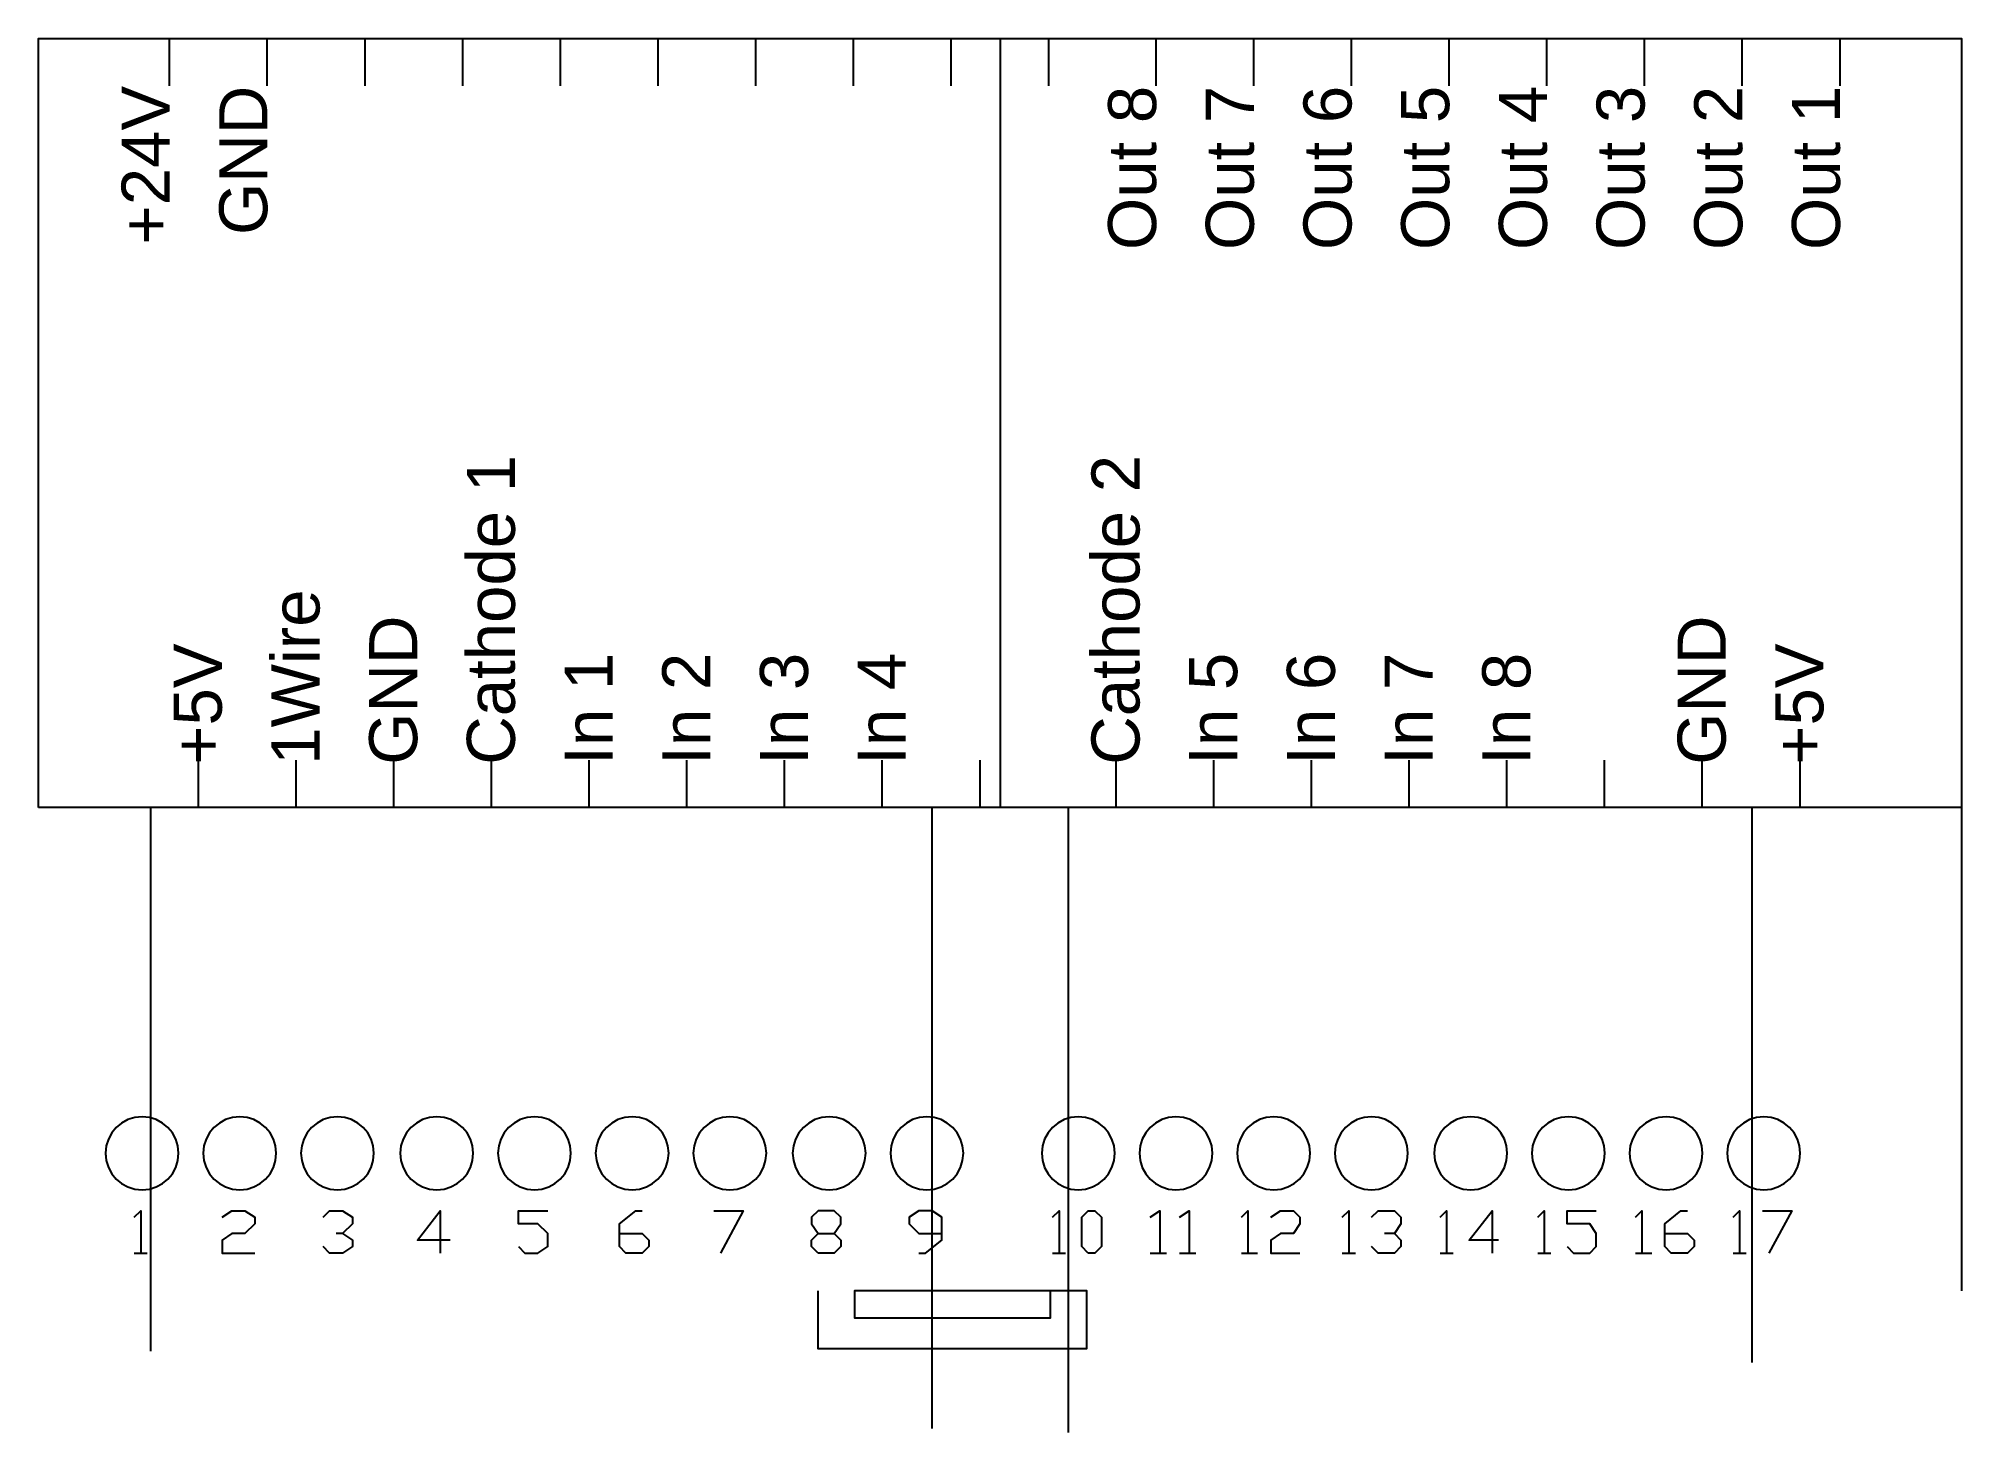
# Model space of a CAD drawing. Extents: x 0 to 100, y -33 to 40.
import ezdxf
from ezdxf.enums import TextEntityAlignment as Align

# ---------------------------------------------------------------- set-up
doc = ezdxf.new("R2010")
doc.units = 0
doc.layers.get('0').update_dxf_attribs({"linetype": 'CONTINUOUS'})
for name, color, linetype in [('DRUCK', 7, 'CONTINUOUS'), ('HILFSLINIE', 6, 'CONTINUOUS'), ('LIVELLO_1', 160, 'CONTINUOUS')]:
    doc.layers.add(name, color=color, linetype=linetype)
doc.styles.add('_ARIAL_UNICODE_MS', font='ARIALUNI.TTF')

msp = doc.modelspace()

# ---------------------------------------------------------------- linework, layer by layer
for p, q in [((5.82, 0), (5.82, -28.279039)), ((46.46, 0), (46.46, -32.316425)), ((53.54, 0), (53.54, -32.518844)), ((89.1, 0), (89.1, -28.875298)), ((100, 0), (100, -25.152613))]:
    msp.add_line(p, q)
at = {"layer": 'DRUCK'}
msp.add_lwpolyline([(0, 0), (0, 40), (100, 40), (100, 0)], close=True, dxfattribs=at)
at = {"layer": 'HILFSLINIE'}
for p, q in [((6.82, 37.536862), (6.82, 40)), ((11.9, 37.536862), (11.9, 40)), ((16.98, 37.536862), (16.98, 40)), ((22.06, 37.536862), (22.06, 40)), ((27.14, 37.536862), (27.14, 40)), ((32.22, 37.536862), (32.22, 40)), ((37.3, 37.536862), (37.3, 40)), ((42.38, 37.536862), (42.38, 40)), ((47.46, 37.536862), (47.46, 40)), ((50, 40), (50, 0)), ((52.54, 37.536862), (52.54, 40)), ((58.12, 37.536862), (58.12, 40)), ((63.2, 37.536862), (63.2, 40)), ((68.28, 37.536862), (68.28, 40)), ((73.36, 37.536862), (73.36, 40)), ((78.44, 37.536862), (78.44, 40)), ((83.52, 37.536862), (83.52, 40)), ((88.6, 37.536862), (88.6, 40)), ((93.68, 37.536862), (93.68, 40)), ((8.32, 0), (8.32, 2.463138)), ((13.4, 0), (13.4, 2.463138)), ((18.48, 0), (18.48, 2.463138)), ((23.56, 0), (23.56, 2.463138)), ((28.64, 0), (28.64, 2.463138)), ((33.72, 0), (33.72, 2.463138)), ((38.8, 0), (38.8, 2.463138)), ((43.88, 0), (43.88, 2.463138)), ((48.96, 0), (48.96, 2.463138)), ((56.04, 0), (56.04, 2.463138)), ((61.12, 0), (61.12, 2.463138)), ((66.2, 0), (66.2, 2.463138)), ((71.28, 0), (71.28, 2.463138)), ((76.36, 0), (76.36, 2.463138)), ((81.44, 0), (81.44, 2.463138)), ((86.52, 0), (86.52, 2.463138)), ((91.6, 0), (91.6, 2.463138))]:
    msp.add_line(p, q, dxfattribs=at)
msp.add_lwpolyline([(0, 0), (0, 40), (100, 40), (100, 0)], close=True, dxfattribs=at)
at = {"layer": 'LIVELLO_1', "color": 7}
for p, q in [((3.454299, -18.105325), (3.454299, -18.105325)), ((4.978409, -23.185463), (5.655715, -23.185463)), ((52.730533, -23.185463), (53.407839, -23.185463)), ((57.810327, -23.185463), (58.657131, -23.185463)), ((59.334437, -23.185463), (60.181241, -23.185463)), ((62.551812, -23.185463), (63.398616, -23.185463)), ((67.801104, -23.185463), (68.478409, -23.185463)), ((72.881241, -23.185463), (73.558547, -23.185463)), ((77.961035, -23.185463), (78.638341, -23.185463)), ((83.041173, -23.185463), (83.887633, -23.185463)), ((88.120966, -23.185463), (88.798616, -23.185463))]:
    msp.add_line(p, q, dxfattribs=at)
for points in [[(7.286968, -17.992327), (7.248357, -17.609599), (7.137628, -17.253042), (6.962442, -16.930315), (6.730456, -16.649084), (6.449329, -16.41701), (6.126719, -16.241755), (5.770285, -16.130983), (5.387687, -16.092357), (5.005088, -16.130983), (4.648655, -16.241755), (4.326045, -16.41701), (4.044918, -16.649084), (3.812932, -16.930315), (3.637745, -17.253042), (3.527017, -17.609599), (3.488406, -17.992327), (3.527017, -18.375153), (3.637745, -18.731757), (3.812932, -19.054489), (4.044918, -19.335699), (4.326045, -19.567735), (4.648655, -19.742947), (5.005088, -19.853684), (5.387687, -19.892297), (5.770285, -19.853684), (6.126719, -19.742947), (6.449329, -19.567735), (6.730456, -19.335699), (6.962442, -19.054489), (7.137628, -18.731757), (7.248357, -18.375153), (7.286968, -17.992327)], [(12.366761, -17.992327), (12.328165, -17.609599), (12.217476, -17.253042), (12.042344, -16.930315), (11.810421, -16.649084), (11.529357, -16.41701), (11.206803, -16.241755), (10.850408, -16.130983), (10.467825, -16.092357), (10.085226, -16.130983), (9.728792, -16.241755), (9.406183, -16.41701), (9.125056, -16.649084), (8.893069, -16.930315), (8.717883, -17.253042), (8.607155, -17.609599), (8.568543, -17.992327), (8.607155, -18.375153), (8.717883, -18.731757), (8.893069, -19.054489), (9.125056, -19.335699), (9.406183, -19.567735), (9.728792, -19.742947), (10.085226, -19.853684), (10.467825, -19.892297), (10.850408, -19.853684), (11.206803, -19.742947), (11.529357, -19.567735), (11.810421, -19.335699), (12.042344, -19.054489), (12.217476, -18.731757), (12.328165, -18.375153), (12.366761, -17.992327)], [(17.446899, -17.992327), (17.408288, -17.609599), (17.29756, -17.253042), (17.122373, -16.930315), (16.890387, -16.649084), (16.60926, -16.41701), (16.28665, -16.241755), (15.930217, -16.130983), (15.547618, -16.092357), (15.165034, -16.130983), (14.80864, -16.241755), (14.486085, -16.41701), (14.205021, -16.649084), (13.973098, -16.930315), (13.797967, -17.253042), (13.687278, -17.609599), (13.648681, -17.992327), (13.687278, -18.375153), (13.797967, -18.731757), (13.973098, -19.054489), (14.205021, -19.335699), (14.486085, -19.567735), (14.80864, -19.742947), (15.165034, -19.853684), (15.547618, -19.892297), (15.930217, -19.853684), (16.28665, -19.742947), (16.60926, -19.567735), (16.890387, -19.335699), (17.122373, -19.054489), (17.29756, -18.731757), (17.408288, -18.375153), (17.446899, -17.992327)], [(22.611442, -17.992327), (22.572831, -17.609599), (22.462108, -17.253042), (22.286934, -16.930315), (22.054973, -16.649084), (21.773886, -16.41701), (21.451338, -16.241755), (21.09499, -16.130983), (20.712505, -16.092357), (20.329906, -16.130983), (19.973473, -16.241755), (19.650863, -16.41701), (19.369736, -16.649084), (19.13775, -16.930315), (18.962563, -17.253042), (18.851835, -17.609599), (18.813224, -17.992327), (18.851835, -18.375153), (18.962563, -18.731757), (19.13775, -19.054489), (19.369736, -19.335699), (19.650863, -19.567735), (19.973473, -19.742947), (20.329906, -19.853684), (20.712505, -19.892297), (21.09499, -19.853684), (21.451338, -19.742947), (21.773886, -19.567735), (22.054973, -19.335699), (22.286934, -19.054489), (22.462108, -18.731757), (22.572831, -18.375153), (22.611442, -17.992327)], [(27.691579, -17.992327), (27.652968, -17.609599), (27.54224, -17.253042), (27.367053, -16.930315), (27.135067, -16.649084), (26.85394, -16.41701), (26.531331, -16.241755), (26.174897, -16.130983), (25.792298, -16.092357), (25.409714, -16.130983), (25.05332, -16.241755), (24.730765, -16.41701), (24.449702, -16.649084), (24.217779, -16.930315), (24.042647, -17.253042), (23.931958, -17.609599), (23.893362, -17.992327), (23.931958, -18.375153), (24.042647, -18.731757), (24.217779, -19.054489), (24.449702, -19.335699), (24.730765, -19.567735), (25.05332, -19.742947), (25.409714, -19.853684), (25.792298, -19.892297), (26.174897, -19.853684), (26.531331, -19.742947), (26.85394, -19.567735), (27.135067, -19.335699), (27.367053, -19.054489), (27.54224, -18.731757), (27.652968, -18.375153), (27.691579, -17.992327)], [(32.771373, -17.992327), (32.732776, -17.609599), (32.622087, -17.253042), (32.446956, -16.930315), (32.215033, -16.649084), (31.933969, -16.41701), (31.611414, -16.241755), (31.25502, -16.130983), (30.872436, -16.092357), (30.489837, -16.130983), (30.133404, -16.241755), (29.810794, -16.41701), (29.529667, -16.649084), (29.297681, -16.930315), (29.122494, -17.253042), (29.011766, -17.609599), (28.973155, -17.992327), (29.011766, -18.375153), (29.122494, -18.731757), (29.297681, -19.054489), (29.529667, -19.335699), (29.810794, -19.567735), (30.133404, -19.742947), (30.489837, -19.853684), (30.872436, -19.892297), (31.25502, -19.853684), (31.611414, -19.742947), (31.933969, -19.567735), (32.215033, -19.335699), (32.446956, -19.054489), (32.622087, -18.731757), (32.732776, -18.375153), (32.771373, -17.992327)], [(37.851511, -17.992327), (37.812899, -17.609599), (37.702171, -17.253042), (37.526985, -16.930315), (37.294998, -16.649084), (37.013871, -16.41701), (36.691262, -16.241755), (36.334828, -16.130983), (35.952229, -16.092357), (35.569646, -16.130983), (35.213251, -16.241755), (34.890697, -16.41701), (34.609633, -16.649084), (34.37771, -16.930315), (34.202578, -17.253042), (34.091889, -17.609599), (34.053293, -17.992327), (34.091889, -18.375153), (34.202578, -18.731757), (34.37771, -19.054489), (34.609633, -19.335699), (34.890697, -19.567735), (35.213251, -19.742947), (35.569646, -19.853684), (35.952229, -19.892297), (36.334828, -19.853684), (36.691262, -19.742947), (37.013871, -19.567735), (37.294998, -19.335699), (37.526985, -19.054489), (37.702171, -18.731757), (37.812899, -18.375153), (37.851511, -17.992327)], [(43.016053, -17.992327), (42.977457, -17.609599), (42.866768, -17.253042), (42.691636, -16.930315), (42.459713, -16.649084), (42.178649, -16.41701), (41.856095, -16.241755), (41.4997, -16.130983), (41.117117, -16.092357), (40.734518, -16.130983), (40.378084, -16.241755), (40.055475, -16.41701), (39.774348, -16.649084), (39.542361, -16.930315), (39.367175, -17.253042), (39.256447, -17.609599), (39.217835, -17.992327), (39.256447, -18.375153), (39.367175, -18.731757), (39.542361, -19.054489), (39.774348, -19.335699), (40.055475, -19.567735), (40.378084, -19.742947), (40.734518, -19.853684), (41.117117, -19.892297), (41.4997, -19.853684), (41.856095, -19.742947), (42.178649, -19.567735), (42.459713, -19.335699), (42.691636, -19.054489), (42.866768, -18.731757), (42.977457, -18.375153), (43.016053, -17.992327)], [(48.096191, -17.992327), (48.05758, -17.609599), (47.946852, -17.253042), (47.771665, -16.930315), (47.539679, -16.649084), (47.258552, -16.41701), (46.935942, -16.241755), (46.579509, -16.130983), (46.19691, -16.092357), (45.814326, -16.130983), (45.457932, -16.241755), (45.135377, -16.41701), (44.854313, -16.649084), (44.62239, -16.930315), (44.447259, -17.253042), (44.33657, -17.609599), (44.297973, -17.992327), (44.33657, -18.375153), (44.447259, -18.731757), (44.62239, -19.054489), (44.854313, -19.335699), (45.135377, -19.567735), (45.457932, -19.742947), (45.814326, -19.853684), (46.19691, -19.892297), (46.579509, -19.853684), (46.935942, -19.742947), (47.258552, -19.567735), (47.539679, -19.335699), (47.771665, -19.054489), (47.946852, -18.731757), (48.05758, -18.375153), (48.096191, -17.992327)], [(55.970301, -17.992327), (55.93169, -17.609599), (55.820962, -17.253042), (55.645775, -16.930315), (55.413789, -16.649084), (55.132662, -16.41701), (54.810052, -16.241755), (54.453619, -16.130983), (54.07102, -16.092357), (53.688421, -16.130983), (53.331988, -16.241755), (53.009378, -16.41701), (52.728251, -16.649084), (52.496265, -16.930315), (52.321078, -17.253042), (52.21035, -17.609599), (52.171739, -17.992327), (52.21035, -18.375153), (52.321078, -18.731757), (52.496265, -19.054489), (52.728251, -19.335699), (53.009378, -19.567735), (53.331988, -19.742947), (53.688421, -19.853684), (54.07102, -19.892297), (54.453619, -19.853684), (54.810052, -19.742947), (55.132662, -19.567735), (55.413789, -19.335699), (55.645775, -19.054489), (55.820962, -18.731757), (55.93169, -18.375153), (55.970301, -17.992327)], [(61.050095, -17.992327), (61.011498, -17.609599), (60.900809, -17.253042), (60.725678, -16.930315), (60.493755, -16.649084), (60.212691, -16.41701), (59.890136, -16.241755), (59.533742, -16.130983), (59.151158, -16.092357), (58.768559, -16.130983), (58.412126, -16.241755), (58.089516, -16.41701), (57.808389, -16.649084), (57.576403, -16.930315), (57.401216, -17.253042), (57.290488, -17.609599), (57.251877, -17.992327), (57.290488, -18.375153), (57.401216, -18.731757), (57.576403, -19.054489), (57.808389, -19.335699), (58.089516, -19.567735), (58.412126, -19.742947), (58.768559, -19.853684), (59.151158, -19.892297), (59.533742, -19.853684), (59.890136, -19.742947), (60.212691, -19.567735), (60.493755, -19.335699), (60.725678, -19.054489), (60.900809, -18.731757), (61.011498, -18.375153), (61.050095, -17.992327)], [(66.130232, -17.992327), (66.091621, -17.609599), (65.980893, -17.253042), (65.805706, -16.930315), (65.57372, -16.649084), (65.292593, -16.41701), (64.969983, -16.241755), (64.61355, -16.130983), (64.230951, -16.092357), (63.848367, -16.130983), (63.491973, -16.241755), (63.169418, -16.41701), (62.888354, -16.649084), (62.656432, -16.930315), (62.4813, -17.253042), (62.370611, -17.609599), (62.332015, -17.992327), (62.370611, -18.375153), (62.4813, -18.731757), (62.656432, -19.054489), (62.888354, -19.335699), (63.169418, -19.567735), (63.491973, -19.742947), (63.848367, -19.853684), (64.230951, -19.892297), (64.61355, -19.853684), (64.969983, -19.742947), (65.292593, -19.567735), (65.57372, -19.335699), (65.805706, -19.054489), (65.980893, -18.731757), (66.091621, -18.375153), (66.130232, -17.992327)], [(71.210026, -17.992327), (71.171429, -17.609599), (71.06074, -17.253042), (70.885609, -16.930315), (70.653686, -16.649084), (70.372622, -16.41701), (70.050067, -16.241755), (69.693673, -16.130983), (69.311089, -16.092357), (68.92849, -16.130983), (68.572057, -16.241755), (68.249447, -16.41701), (67.96832, -16.649084), (67.736334, -16.930315), (67.561147, -17.253042), (67.450419, -17.609599), (67.411808, -17.992327), (67.450419, -18.375153), (67.561147, -18.731757), (67.736334, -19.054489), (67.96832, -19.335699), (68.249447, -19.567735), (68.572057, -19.742947), (68.92849, -19.853684), (69.311089, -19.892297), (69.693673, -19.853684), (70.050067, -19.742947), (70.372622, -19.567735), (70.653686, -19.335699), (70.885609, -19.054489), (71.06074, -18.731757), (71.171429, -18.375153), (71.210026, -17.992327)], [(76.374913, -17.992327), (76.336301, -17.609599), (76.225573, -17.253042), (76.050387, -16.930315), (75.818401, -16.649084), (75.537273, -16.41701), (75.214664, -16.241755), (74.85823, -16.130983), (74.475632, -16.092357), (74.093048, -16.130983), (73.736653, -16.241755), (73.414099, -16.41701), (73.133035, -16.649084), (72.901112, -16.930315), (72.725981, -17.253042), (72.615292, -17.609599), (72.576695, -17.992327), (72.615292, -18.375153), (72.725981, -18.731757), (72.901112, -19.054489), (73.133035, -19.335699), (73.414099, -19.567735), (73.736653, -19.742947), (74.093048, -19.853684), (74.475632, -19.892297), (74.85823, -19.853684), (75.214664, -19.742947), (75.537273, -19.567735), (75.818401, -19.335699), (76.050387, -19.054489), (76.225573, -18.731757), (76.336301, -18.375153), (76.374913, -17.992327)], [(81.454706, -17.992327), (81.41611, -17.609599), (81.30542, -17.253042), (81.130289, -16.930315), (80.898366, -16.649084), (80.617302, -16.41701), (80.294748, -16.241755), (79.938353, -16.130983), (79.555769, -16.092357), (79.173171, -16.130983), (78.816737, -16.241755), (78.494128, -16.41701), (78.213, -16.649084), (77.981014, -16.930315), (77.805828, -17.253042), (77.6951, -17.609599), (77.656488, -17.992327), (77.6951, -18.375153), (77.805828, -18.731757), (77.981014, -19.054489), (78.213, -19.335699), (78.494128, -19.567735), (78.816737, -19.742947), (79.173171, -19.853684), (79.555769, -19.892297), (79.938353, -19.853684), (80.294748, -19.742947), (80.617302, -19.567735), (80.898366, -19.335699), (81.130289, -19.054489), (81.30542, -18.731757), (81.41611, -18.375153), (81.454706, -17.992327)], [(86.534844, -17.992327), (86.496233, -17.609599), (86.385504, -17.253042), (86.210318, -16.930315), (85.978332, -16.649084), (85.697205, -16.41701), (85.374595, -16.241755), (85.018161, -16.130983), (84.635563, -16.092357), (84.252979, -16.130983), (83.896584, -16.241755), (83.57403, -16.41701), (83.292966, -16.649084), (83.061043, -16.930315), (82.885912, -17.253042), (82.775223, -17.609599), (82.736626, -17.992327), (82.775223, -18.375153), (82.885912, -18.731757), (83.061043, -19.054489), (83.292966, -19.335699), (83.57403, -19.567735), (83.896584, -19.742947), (84.252979, -19.853684), (84.635563, -19.892297), (85.018161, -19.853684), (85.374595, -19.742947), (85.697205, -19.567735), (85.978332, -19.335699), (86.210318, -19.054489), (86.385504, -18.731757), (86.496233, -18.375153), (86.534844, -17.992327)], [(91.614982, -17.992327), (91.57637, -17.609599), (91.465642, -17.253042), (91.290456, -16.930315), (91.05847, -16.649084), (90.777342, -16.41701), (90.454733, -16.241755), (90.098299, -16.130983), (89.715701, -16.092357), (89.333102, -16.130983), (88.976668, -16.241755), (88.654059, -16.41701), (88.372932, -16.649084), (88.140945, -16.930315), (87.965759, -17.253042), (87.855031, -17.609599), (87.816419, -17.992327), (87.855031, -18.375153), (87.965759, -18.731757), (88.140945, -19.054489), (88.372932, -19.335699), (88.654059, -19.567735), (88.976668, -19.742947), (89.333102, -19.853684), (89.715701, -19.892297), (90.098299, -19.853684), (90.454733, -19.742947), (90.777342, -19.567735), (91.05847, -19.335699), (91.290456, -19.054489), (91.465642, -18.731757), (91.57637, -18.375153), (91.614982, -17.992327)], [(54.593297, -23.185463), (54.254299, -22.846466), (54.254299, -21.3227), (54.593297, -20.984047), (54.931949, -20.984047), (55.270602, -21.3227), (55.270602, -22.846466), (54.931949, -23.185463)]]:
    msp.add_lwpolyline(points, close=True, dxfattribs=at)
for points in [[(4.978409, -21.3227), (5.317062, -20.984047), (5.317062, -23.185463)], [(9.550396, -21.3227), (10.058547, -20.984047), (10.735853, -20.984047), (11.24366, -21.3227), (11.24366, -21.661353), (10.735853, -22.16916), (10.058547, -22.16916), (9.550396, -22.507813), (9.550396, -23.185463), (11.24366, -23.185463)], [(14.799688, -21.3227), (15.138341, -20.984047), (15.815646, -20.984047), (16.323798, -21.3227), (16.323798, -21.661353), (15.815646, -22.16916), (15.476993, -22.16916)], [(21.403936, -22.507813), (19.710327, -22.507813), (20.895784, -20.984047), (20.895784, -23.185463)], [(24.959963, -22.846466), (25.298616, -23.185463), (25.975922, -23.185463), (26.483729, -22.846466), (26.483729, -22.16916), (25.975922, -21.661353), (24.959963, -21.661353), (24.959963, -20.984047), (26.483729, -20.984047)], [(30.209255, -22.16916), (31.394368, -22.16916), (31.733021, -22.507813), (31.733021, -22.846466), (31.394368, -23.185463), (30.547908, -23.185463), (30.209255, -22.846466), (30.209255, -21.661353), (31.055715, -20.984047), (31.394368, -20.984047)], [(35.119894, -20.984047), (36.64366, -20.984047), (35.458547, -23.185463)], [(40.538341, -23.185463), (40.199688, -22.846466), (40.199688, -22.507813), (40.538341, -22.16916), (41.385145, -22.16916), (41.723798, -21.661353), (41.723798, -21.3227), (41.385145, -20.984047), (40.538341, -20.984047), (40.199688, -21.3227), (40.199688, -21.661353), (40.538341, -22.16916)], [(45.787633, -23.185463), (46.12663, -23.185463), (46.97309, -22.507813), (46.97309, -21.3227), (46.465283, -20.984047), (45.787633, -20.984047), (45.279825, -21.3227), (45.279825, -21.661353), (45.787633, -22.16916), (46.97309, -22.16916)], [(52.730533, -21.3227), (53.069186, -20.984047), (53.069186, -23.185463)], [(57.810327, -21.3227), (58.318478, -20.984047), (58.318478, -23.185463)], [(59.334437, -21.3227), (59.842589, -20.984047), (59.842589, -23.185463)], [(62.551812, -21.3227), (62.890465, -20.984047), (62.890465, -23.185463)], [(64.075922, -21.3227), (64.583729, -20.984047), (65.261035, -20.984047), (65.599688, -21.3227), (65.599688, -21.661353), (65.261035, -22.16916), (64.583729, -22.16916), (64.075922, -22.507813), (64.075922, -23.185463), (65.599688, -23.185463)], [(67.801104, -21.3227), (68.139757, -20.984047), (68.139757, -23.185463)], [(69.325214, -21.3227), (69.663867, -20.984047), (70.510327, -20.984047), (70.84898, -21.3227), (70.84898, -21.661353), (70.510327, -22.16916), (70.00252, -22.16916)], [(72.881241, -21.3227), (73.219894, -20.984047), (73.219894, -23.185463)], [(75.929117, -22.507813), (74.405007, -22.507813), (75.590465, -20.984047), (75.590465, -23.185463)], [(77.961035, -21.3227), (78.299688, -20.984047), (78.299688, -23.185463)], [(79.485145, -22.846466), (79.823798, -23.185463), (80.670602, -23.185463), (81.009255, -22.846466), (81.009255, -22.16916), (80.670602, -21.661353), (79.485145, -21.661353), (79.485145, -20.984047), (81.009255, -20.984047)], [(83.041173, -21.3227), (83.379825, -20.984047), (83.379825, -23.185463)], [(84.565283, -22.16916), (85.750396, -22.16916), (86.089049, -22.507813), (86.089049, -22.846466), (85.750396, -23.185463), (84.903936, -23.185463), (84.565283, -22.846466), (84.565283, -21.661353), (85.411743, -20.984047), (85.750396, -20.984047)], [(88.120966, -21.3227), (88.459963, -20.984047), (88.459963, -23.185463)], [(89.645076, -20.984047), (91.169186, -20.984047), (89.983729, -23.185463)], [(15.815646, -22.16916), (16.323798, -22.507813), (16.323798, -22.846466), (15.815646, -23.185463), (15.138341, -23.185463), (14.799688, -22.846466)], [(41.385145, -22.16916), (41.723798, -22.507813), (41.723798, -22.846466), (41.385145, -23.185463), (40.538341, -23.185463)], [(70.510327, -22.16916), (70.84898, -22.507813), (70.84898, -22.846466), (70.510327, -23.185463), (69.663867, -23.185463), (69.325214, -22.846466)], [(40.526283, -25.152613), (40.526283, -28.152602), (54.520261, -28.152602), (54.520261, -25.152613), (52.620979, -25.152613), (42.425564, -25.152613), (42.425564, -26.552699), (52.620979, -26.552699), (52.620979, -25.152613)]]:
    msp.add_lwpolyline(points, dxfattribs=at)

# ---------------------------------------------------------------- texts
at = {"layer": 'DRUCK', "style": '_ARIAL_UNICODE_MS'}
for s, p in [('+24V', (6.82, 37.5369)), (' GND', (11.9, 37.5369)), ('Out 8', (58.12, 37.5369)), ('Out 7', (63.2, 37.5369)), ('Out 6', (68.28, 37.5369)), ('Out 5', (73.36, 37.5369)), ('Out 4', (78.44, 37.5369)), ('Out 3', (83.52, 37.5369)), ('Out 2', (88.6, 37.5369)), ('Out 1', (93.68, 37.5369))]:
    msp.add_text(s, height=2.5, rotation=90, dxfattribs=at).set_placement(p, align=Align.RIGHT)
for s, p in [(' Cathode 1', (24.7757, 1.2495)), (' Cathode 2', (57.2557, 1.2495)), (' 1Wire', (14.6157, 1.2495)), (' GND', (19.6957, 1.2495)), (' GND', (87.7357, 1.2495)), (' +5V', (9.5357, 1.2495)), (' +5V', (92.8157, 1.2495)), (' In 1', (29.8557, 1.2495)), (' In 2', (34.9357, 1.2495)), (' In 3', (40.0157, 1.2495)), (' In 4', (45.0957, 1.2495)), (' In 5', (62.3357, 1.2495)), (' In 6', (67.4157, 1.2495)), (' In 7', (72.4957, 1.2495)), (' In 8', (77.5757, 1.2495))]:
    msp.add_text(s, height=2.5, rotation=90, dxfattribs=at).set_placement(p)

doc.saveas('drawing.dxf')
